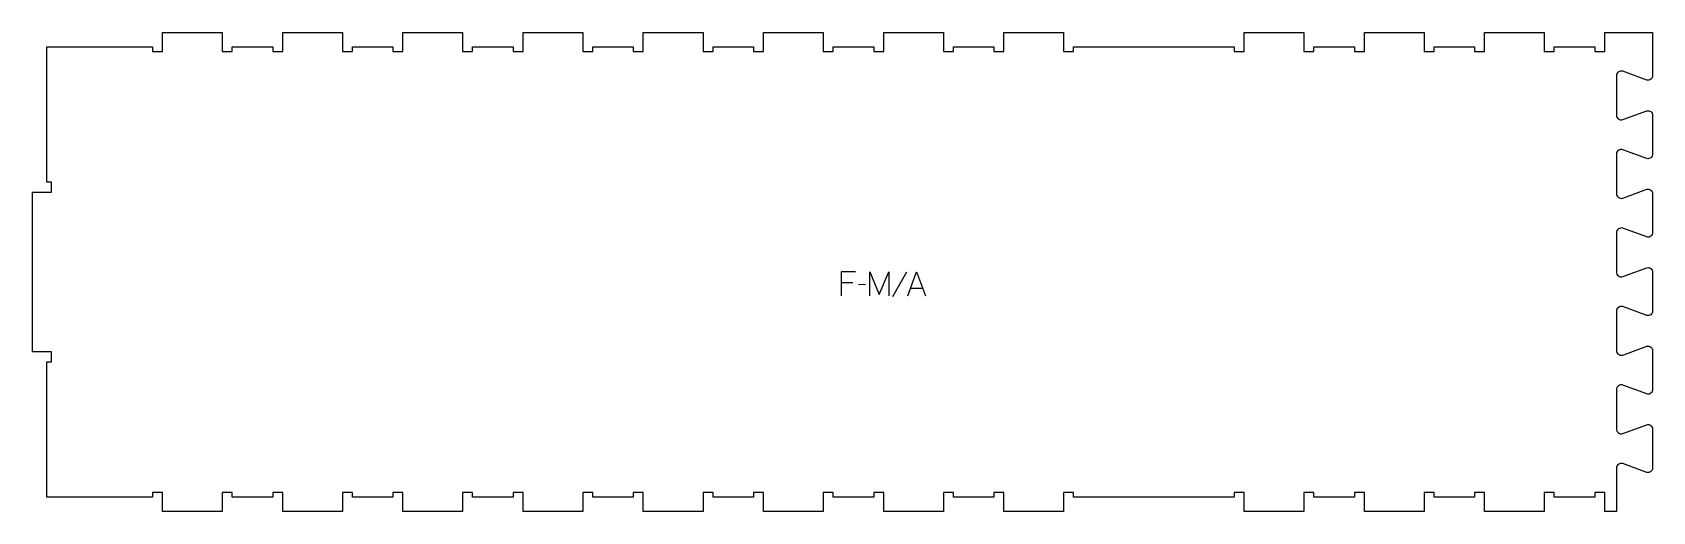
# Model space of a CAD drawing. Header units: millimetres. Extents: x -1006 to 1016, y -300 to 299.
import ezdxf

# ---------------------------------------------------------------- set-up
doc = ezdxf.new("R2010")
doc.units = ezdxf.units.MM
doc.layers.add('1_ANYTOOL_1MMDEEP_LABELS_S', color=2, linetype='Continuous', true_color=0xffff00)
doc.layers.add('4_ANYTOOL_CUTTHROUGH_OUTSI', color=5, linetype='Continuous', true_color=0x0000ff)

msp = doc.modelspace()

# ---------------------------------------------------------------- linework, layer by layer
at = {"layer": '1_ANYTOOL_1MMDEEP_LABELS_S'}
for p, q in [((17.7, -14), (3.2, -14)), ((33.5, -16.1), (24.7, -16.2)), ((84.5, -0.5), (67.3, -31.2)), ((89.7, -20.4), (104.6, -20.4))]:
    msp.add_line(p, q, dxfattribs=at)
for points in [[(20.8, 0), (3.2, 0), (3.2, -30)], [(38.6, -30), (38.6, 0), (50.6, -28.4), (62.6, -0.1), (62.6, -30)], [(86.2, -30), (97.1, 0), (108.1, -30)]]:
    msp.add_lwpolyline(points, dxfattribs=at)
at = {"layer": '4_ANYTOOL_CUTTHROUGH_OUTSI'}
msp.add_lwpolyline([(970.5, -245.6), (970.5, -299.6), (956.1, -299.6), (956.1, -275.8, 0.414214), (955.9, -275.6), (943.9, -275.6, 0.414214), (943.6, -275.8), (943.6, -281.6), (893.1, -281.6), (893.1, -275.8, 0.414214), (892.9, -275.6), (880.9, -275.6, 0.414214), (880.6, -275.8), (880.6, -299.6), (806.1, -299.6), (806.1, -275.8, 0.414214), (805.9, -275.6), (793.9, -275.6, 0.414214), (793.6, -275.8), (793.6, -281.6), (743.1, -281.6), (743.1, -275.8, 0.414214), (742.9, -275.6), (730.9, -275.6, 0.414214), (730.6, -275.8), (730.6, -299.6), (656.1, -299.6), (656.1, -275.8, 0.414214), (655.9, -275.6), (643.9, -275.6, 0.414214), (643.6, -275.8), (643.6, -281.6), (593.1, -281.6), (593.1, -275.8, 0.414214), (592.9, -275.6), (580.9, -275.6, 0.414214), (580.6, -275.8), (580.6, -299.6), (506.1, -299.6), (506.1, -275.8, 0.414214), (505.9, -275.6), (493.9, -275.6, 0.414214), (493.6, -275.8), (493.6, -281.6), (293.1, -281.6), (293.1, -275.8, 0.414214), (292.9, -275.6), (280.9, -275.6, 0.414214), (280.6, -275.8), (280.6, -299.6), (206.1, -299.6), (206.1, -275.8, 0.414214), (205.9, -275.6), (193.9, -275.6, 0.414214), (193.6, -275.8), (193.6, -281.6), (143.1, -281.6), (143.1, -275.8, 0.414214), (142.9, -275.6), (130.9, -275.6, 0.414214), (130.6, -275.8), (130.6, -299.6), (56.1, -299.6), (56.1, -275.8, 0.414214), (55.9, -275.6), (43.9, -275.6, 0.414214), (43.6, -275.8), (43.6, -281.6), (-6.9, -281.6), (-6.9, -275.8, 0.414214), (-7.1, -275.6), (-19.1, -275.6, 0.414214), (-19.4, -275.8), (-19.4, -299.6), (-93.9, -299.6), (-93.9, -275.8, 0.414214), (-94.1, -275.6), (-106.1, -275.6, 0.414214), (-106.4, -275.8), (-106.4, -281.6), (-156.9, -281.6), (-156.9, -275.8, 0.414214), (-157.1, -275.6), (-169.1, -275.6, 0.414214), (-169.4, -275.8), (-169.4, -299.6), (-243.9, -299.6), (-243.9, -275.8, 0.414214), (-244.1, -275.6), (-256.1, -275.6, 0.414214), (-256.4, -275.8), (-256.4, -281.6), (-306.9, -281.6), (-306.9, -275.8, 0.414214), (-307.1, -275.6), (-319.1, -275.6, 0.414214), (-319.4, -275.8), (-319.4, -299.6), (-393.9, -299.6), (-393.9, -275.8, 0.414214), (-394.1, -275.6), (-406.1, -275.6, 0.414214), (-406.4, -275.8), (-406.4, -281.6), (-456.9, -281.6), (-456.9, -275.8, 0.414214), (-457.1, -275.6), (-469.1, -275.6, 0.414214), (-469.4, -275.8), (-469.4, -299.6), (-543.9, -299.6), (-543.9, -275.8, 0.414214), (-544.1, -275.6), (-556.1, -275.6, 0.414214), (-556.4, -275.8), (-556.4, -281.6), (-606.9, -281.6), (-606.9, -275.8, 0.414214), (-607.1, -275.6), (-619.1, -275.6, 0.414214), (-619.4, -275.8), (-619.4, -299.6), (-693.9, -299.6), (-693.9, -275.8, 0.414214), (-694.1, -275.6), (-706.1, -275.6, 0.414214), (-706.4, -275.8), (-706.4, -281.6), (-756.9, -281.6), (-756.9, -275.8, 0.414214), (-757.1, -275.6), (-769.1, -275.6, 0.414214), (-769.4, -275.8), (-769.4, -299.6), (-843.9, -299.6), (-843.9, -275.8, 0.414214), (-844.1, -275.6), (-856.1, -275.6, 0.414214), (-856.4, -275.8), (-856.4, -281.6), (-988.4, -281.6), (-988.4, -112.6), (-982.6, -112.6, 0.414214), (-982.4, -112.3), (-982.4, -100.3, 0.414214), (-982.6, -100.1), (-1006.4, -100.1), (-1006.4, 99.4), (-982.6, 99.4, 0.414214), (-982.4, 99.7), (-982.4, 111.7, 0.414214), (-982.6, 111.9), (-988.4, 111.9), (-988.4, 280.9), (-856.4, 280.9), (-856.4, 275.2, 0.414214), (-856.1, 274.9), (-844.1, 274.9, 0.414214), (-843.9, 275.2), (-843.9, 298.9), (-769.4, 298.9), (-769.4, 275.2, 0.414214), (-769.1, 274.9), (-757.1, 274.9, 0.414214), (-756.9, 275.2), (-756.9, 280.9), (-706.4, 280.9), (-706.4, 275.2, 0.414214), (-706.1, 274.9), (-694.1, 274.9, 0.414214), (-693.9, 275.2), (-693.9, 298.9), (-619.4, 298.9), (-619.4, 275.2, 0.414214), (-619.1, 274.9), (-607.1, 274.9, 0.414214), (-606.9, 275.2), (-606.9, 280.9), (-556.4, 280.9), (-556.4, 275.2, 0.414214), (-556.1, 274.9), (-544.1, 274.9, 0.414214), (-543.9, 275.2), (-543.9, 298.9), (-469.4, 298.9), (-469.4, 275.2, 0.414214), (-469.1, 274.9), (-457.1, 274.9, 0.414214), (-456.9, 275.2), (-456.9, 280.9), (-406.4, 280.9), (-406.4, 275.2, 0.414214), (-406.1, 274.9), (-394.1, 274.9, 0.414214), (-393.9, 275.2), (-393.9, 298.9), (-319.4, 298.9), (-319.4, 275.2, 0.414214), (-319.1, 274.9), (-307.1, 274.9, 0.414214), (-306.9, 275.2), (-306.9, 280.9), (-256.4, 280.9), (-256.4, 275.2, 0.414214), (-256.1, 274.9), (-244.1, 274.9, 0.414214), (-243.9, 275.2), (-243.9, 298.9), (-169.4, 298.9), (-169.4, 275.2, 0.414214), (-169.1, 274.9), (-157.1, 274.9, 0.414214), (-156.9, 275.2), (-156.9, 280.9), (-106.4, 280.9), (-106.4, 275.2, 0.414214), (-106.1, 274.9), (-94.1, 274.9, 0.414214), (-93.9, 275.2), (-93.9, 298.9), (-19.4, 298.9), (-19.4, 275.2, 0.414214), (-19.1, 274.9), (-7.1, 274.9, 0.414214), (-6.9, 275.2), (-6.9, 280.9), (43.6, 280.9), (43.6, 275.2, 0.414214), (43.9, 274.9), (55.9, 274.9, 0.414214), (56.1, 275.2), (56.1, 298.9), (130.6, 298.9), (130.6, 275.2, 0.414214), (130.9, 274.9), (142.9, 274.9, 0.414214), (143.1, 275.2), (143.1, 280.9), (193.6, 280.9), (193.6, 275.2, 0.414214), (193.9, 274.9), (205.9, 274.9, 0.414214), (206.1, 275.2), (206.1, 298.9), (280.6, 298.9), (280.6, 275.2, 0.414214), (280.9, 274.9), (292.9, 274.9, 0.414214), (293.1, 275.2), (293.1, 280.9), (493.6, 280.9), (493.6, 275.2, 0.414214), (493.9, 274.9), (505.9, 274.9, 0.414214), (506.1, 275.2), (506.1, 298.9), (580.6, 298.9), (580.6, 275.2, 0.414214), (580.9, 274.9), (592.9, 274.9, 0.414214), (593.1, 275.2), (593.1, 280.9), (643.6, 280.9), (643.6, 275.2, 0.414214), (643.9, 274.9), (655.9, 274.9, 0.414214), (656.1, 275.2), (656.1, 298.9), (730.6, 298.9), (730.6, 275.2, 0.414214), (730.9, 274.9), (742.9, 274.9, 0.414214), (743.1, 275.2), (743.1, 280.9), (793.6, 280.9), (793.6, 275.2, 0.414214), (793.9, 274.9), (805.9, 274.9, 0.414214), (806.1, 275.2), (806.1, 298.9), (880.6, 298.9), (880.6, 275.2, 0.414214), (880.9, 274.9), (892.9, 274.9, 0.414214), (893.1, 275.2), (893.1, 280.9), (943.6, 280.9), (943.6, 275.2, 0.414214), (943.9, 274.9), (955.9, 274.9, 0.414214), (956.1, 275.2), (956.1, 298.9), (1015.7, 298.9), (1015.7, 244.9, -0.501977), (1008.4, 239.4), (978.6, 250.4, 0.015604), (978.6, 250.4, 0.502397), (970.5, 244.4), (970.5, 195.9, 0.503222), (978.6, 189.9), (1008.4, 200.9, -0.501976), (1015.7, 195.4), (1015.7, 146.9, -0.501976), (1008.4, 141.4), (978.6, 152.4, 0.503225), (970.5, 146.4), (970.5, 97.9, 0.503222), (978.6, 91.9), (1008.4, 102.9, -0.501976), (1015.7, 97.4), (1015.7, 48.9, -0.501976), (1008.4, 43.4), (978.6, 54.4, 0.503225), (970.5, 48.4), (970.5, -0.1, 0.503222), (978.6, -6.1), (1008.4, 4.9, -0.501976), (1015.7, -0.6), (1015.7, -49.1, -0.501976), (1008.4, -54.6), (978.6, -43.6, 0.503225), (970.5, -49.6), (970.5, -98.1, 0.503222), (978.6, -104.1), (1008.4, -93.1, -0.501976), (1015.7, -98.6), (1015.7, -147.1, -0.501976), (1008.4, -152.6), (978.6, -141.6, 0.503225), (970.5, -147.6), (970.5, -196.1, 0.503222), (978.6, -202.1), (1008.4, -191.1, -0.501976), (1015.7, -196.6), (1015.7, -245.1, -0.501976), (1008.4, -250.6), (978.6, -239.6, 0.503225)], format="xyb", close=True, dxfattribs=at)

doc.saveas('drawing.dxf')
